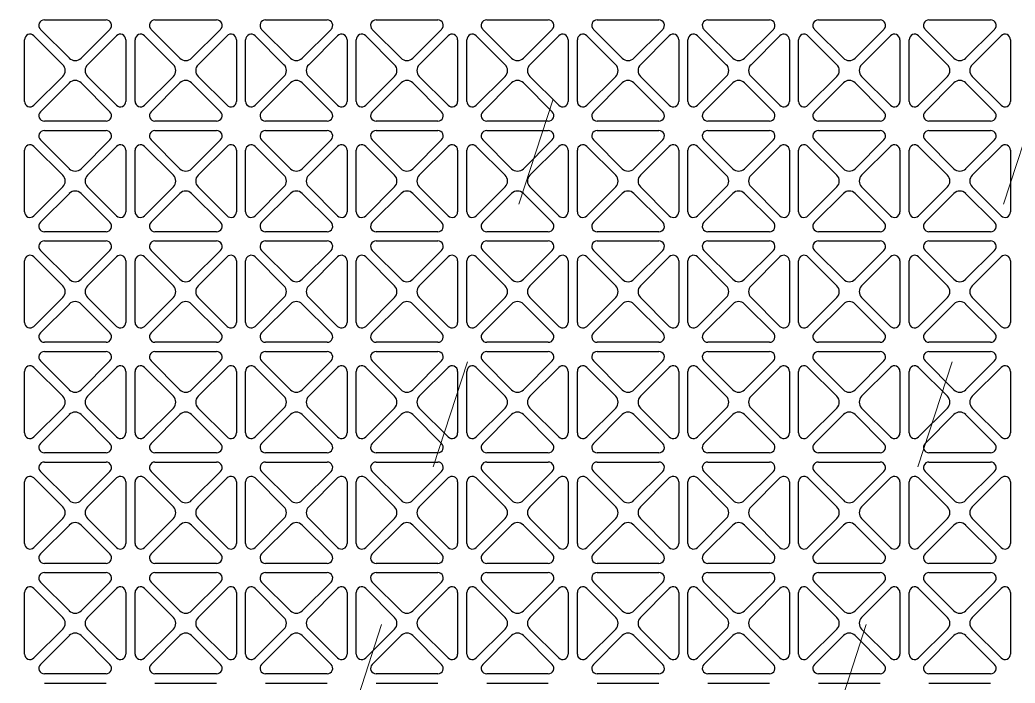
# Model space of a CAD drawing. Extents: x 59521 to 184406, y -1257 to 56672.
# Drawn here: x 70951.7 to 71167.7, y 19884.2 to 20028.2 of the extents above; entities that cross this region are included whole.
import ezdxf

# ---------------------------------------------------------------- set-up
doc = ezdxf.new("R2010")
doc.units = 0
doc.header["$MEASUREMENT"] = 0
doc.linetypes.add('ACAD_ISO03W100', pattern=[30, 12, -18])
doc.layers.get('0').update_dxf_attribs({"linetype": 'CONTINUOUS'})
doc.layers.add('THICK', color=7, linetype='CONTINUOUS', lineweight=0)
doc.layers.add('WANGKONG_0', color=7, linetype='CONTINUOUS')

# ---------------------------------------------------------------- blocks, each defined once
blk = doc.blocks.new('ju77')
at = {"layer": 'WANGKONG_0', "color": 87, "linetype": 'Continuous'}
for p, q in [((-50.73, 299), (-37.35, 299)), ((-26.73, 299), (-13.35, 299)), ((-2.73, 299), (10.65, 299)), ((21.27, 299), (34.65, 299)), ((45.27, 299), (58.65, 299)), ((69.27, 299), (82.65, 299)), ((93.27, 299), (106.65, 299)), ((117.27, 299), (130.65, 299)), ((141.27, 299), (154.65, 299)), ((-45.31, 290.69), (-51.58, 296.95)), ((-36.5, 296.95), (-42.77, 290.69)), ((-21.31, 290.69), (-27.58, 296.95)), ((-12.5, 296.95), (-18.77, 290.69)), ((2.69, 290.69), (-3.58, 296.95)), ((11.5, 296.95), (5.23, 290.69)), ((26.69, 290.69), (20.42, 296.95)), ((35.5, 296.95), (29.23, 290.69)), ((50.69, 290.69), (44.42, 296.95)), ((59.5, 296.95), (53.23, 290.69)), ((74.69, 290.69), (68.42, 296.95)), ((83.5, 296.95), (77.23, 290.69)), ((98.69, 290.69), (92.42, 296.95)), ((107.5, 296.95), (101.23, 290.69)), ((122.69, 290.69), (116.42, 296.95)), ((131.5, 296.95), (125.23, 290.69)), ((146.69, 290.69), (140.42, 296.95)), ((155.5, 296.95), (149.23, 290.69)), ((-55.04, 281.31), (-55.04, 294.69)), ((-52.99, 295.54), (-46.73, 289.27)), ((-41.35, 289.27), (-35.09, 295.54)), ((-33.04, 294.69), (-33.04, 281.31)), ((-31.04, 281.31), (-31.04, 294.69)), ((-28.99, 295.54), (-22.73, 289.27)), ((-17.35, 289.27), (-11.09, 295.54)), ((-9.04, 294.69), (-9.04, 281.31)), ((-7.04, 281.31), (-7.04, 294.69)), ((-4.99, 295.54), (1.27, 289.27)), ((6.65, 289.27), (12.91, 295.54)), ((14.96, 294.69), (14.96, 281.31)), ((16.96, 281.31), (16.96, 294.69)), ((19.01, 295.54), (25.27, 289.27)), ((30.65, 289.27), (36.91, 295.54)), ((38.96, 294.69), (38.96, 281.31)), ((40.96, 281.31), (40.96, 294.69)), ((43.01, 295.54), (49.27, 289.27)), ((54.65, 289.27), (60.91, 295.54)), ((62.96, 294.69), (62.96, 281.31)), ((64.96, 281.31), (64.96, 294.69)), ((67.01, 295.54), (73.27, 289.27)), ((78.65, 289.27), (84.91, 295.54)), ((86.96, 294.69), (86.96, 281.31)), ((88.96, 281.31), (88.96, 294.69)), ((91.01, 295.54), (97.27, 289.27)), ((102.65, 289.27), (108.91, 295.54)), ((110.96, 294.69), (110.96, 281.31)), ((112.96, 281.31), (112.96, 294.69)), ((115.01, 295.54), (121.27, 289.27)), ((126.65, 289.27), (132.91, 295.54)), ((134.96, 294.69), (134.96, 281.31)), ((136.96, 281.31), (136.96, 294.69)), ((139.01, 295.54), (145.27, 289.27)), ((150.65, 289.27), (156.91, 295.54)), ((158.96, 294.69), (158.96, 281.31)), ((-46.73, 286.73), (-52.99, 280.46)), ((-51.58, 279.05), (-45.31, 285.31)), ((-42.77, 285.31), (-36.5, 279.05)), ((-35.09, 280.46), (-41.35, 286.73)), ((-22.73, 286.73), (-28.99, 280.46)), ((-27.58, 279.05), (-21.31, 285.31)), ((-18.77, 285.31), (-12.5, 279.05)), ((-11.09, 280.46), (-17.35, 286.73)), ((1.27, 286.73), (-4.99, 280.46)), ((-3.58, 279.05), (2.69, 285.31)), ((5.23, 285.31), (11.5, 279.05)), ((12.91, 280.46), (6.65, 286.73)), ((25.27, 286.73), (19.01, 280.46)), ((20.42, 279.05), (26.69, 285.31)), ((29.23, 285.31), (35.5, 279.05)), ((36.91, 280.46), (30.65, 286.73)), ((49.27, 286.73), (43.01, 280.46)), ((44.42, 279.05), (50.69, 285.31)), ((53.23, 285.31), (59.5, 279.05)), ((60.91, 280.46), (54.65, 286.73)), ((73.27, 286.73), (67.01, 280.46)), ((68.42, 279.05), (74.69, 285.31)), ((77.23, 285.31), (83.5, 279.05)), ((84.91, 280.46), (78.65, 286.73)), ((97.27, 286.73), (91.01, 280.46)), ((92.42, 279.05), (98.69, 285.31)), ((101.23, 285.31), (107.5, 279.05)), ((108.91, 280.46), (102.65, 286.73)), ((121.27, 286.73), (115.01, 280.46)), ((116.42, 279.05), (122.69, 285.31)), ((125.23, 285.31), (131.5, 279.05)), ((132.91, 280.46), (126.65, 286.73)), ((145.27, 286.73), (139.01, 280.46)), ((140.42, 279.05), (146.69, 285.31)), ((149.23, 285.31), (155.5, 279.05)), ((156.91, 280.46), (150.65, 286.73)), ((-37.35, 277), (-50.73, 277)), ((-13.35, 277), (-26.73, 277)), ((10.65, 277), (-2.73, 277)), ((34.65, 277), (21.27, 277)), ((58.65, 277), (45.27, 277)), ((82.65, 277), (69.27, 277)), ((106.65, 277), (93.27, 277)), ((130.65, 277), (117.27, 277)), ((154.65, 277), (141.27, 277)), ((-50.73, 275), (-37.35, 275)), ((-26.73, 275), (-13.35, 275)), ((-2.73, 275), (10.65, 275)), ((21.27, 275), (34.65, 275)), ((45.27, 275), (58.65, 275)), ((69.27, 275), (82.65, 275)), ((93.27, 275), (106.65, 275)), ((117.27, 275), (130.65, 275)), ((141.27, 275), (154.65, 275)), ((-45.31, 266.69), (-51.58, 272.95)), ((-36.5, 272.95), (-42.77, 266.69)), ((-21.31, 266.69), (-27.58, 272.95)), ((-12.5, 272.95), (-18.77, 266.69)), ((2.69, 266.69), (-3.58, 272.95)), ((11.5, 272.95), (5.23, 266.69)), ((26.69, 266.69), (20.42, 272.95)), ((35.5, 272.95), (29.23, 266.69)), ((50.69, 266.69), (44.42, 272.95)), ((59.5, 272.95), (53.23, 266.69)), ((74.69, 266.69), (68.42, 272.95)), ((83.5, 272.95), (77.23, 266.69)), ((98.69, 266.69), (92.42, 272.95)), ((107.5, 272.95), (101.23, 266.69)), ((122.69, 266.69), (116.42, 272.95)), ((131.5, 272.95), (125.23, 266.69)), ((146.69, 266.69), (140.42, 272.95)), ((155.5, 272.95), (149.23, 266.69)), ((-55.04, 257.31), (-55.04, 270.69)), ((-52.99, 271.54), (-46.73, 265.27)), ((-41.35, 265.27), (-35.09, 271.54)), ((-33.04, 270.69), (-33.04, 257.31)), ((-31.04, 257.31), (-31.04, 270.69)), ((-28.99, 271.54), (-22.73, 265.27)), ((-17.35, 265.27), (-11.09, 271.54)), ((-9.04, 270.69), (-9.04, 257.31)), ((-7.04, 257.31), (-7.04, 270.69)), ((-4.99, 271.54), (1.27, 265.27)), ((6.65, 265.27), (12.91, 271.54)), ((14.96, 270.69), (14.96, 257.31)), ((16.96, 257.31), (16.96, 270.69)), ((19.01, 271.54), (25.27, 265.27)), ((30.65, 265.27), (36.91, 271.54)), ((38.96, 270.69), (38.96, 257.31)), ((40.96, 257.31), (40.96, 270.69)), ((43.01, 271.54), (49.27, 265.27)), ((54.65, 265.27), (60.91, 271.54)), ((62.96, 270.69), (62.96, 257.31)), ((64.96, 257.31), (64.96, 270.69)), ((67.01, 271.54), (73.27, 265.27)), ((78.65, 265.27), (84.91, 271.54)), ((86.96, 270.69), (86.96, 257.31)), ((88.96, 257.31), (88.96, 270.69)), ((91.01, 271.54), (97.27, 265.27)), ((102.65, 265.27), (108.91, 271.54)), ((110.96, 270.69), (110.96, 257.31)), ((112.96, 257.31), (112.96, 270.69)), ((115.01, 271.54), (121.27, 265.27)), ((126.65, 265.27), (132.91, 271.54)), ((134.96, 270.69), (134.96, 257.31)), ((136.96, 257.31), (136.96, 270.69)), ((139.01, 271.54), (145.27, 265.27)), ((150.65, 265.27), (156.91, 271.54)), ((158.96, 270.69), (158.96, 257.31)), ((-46.73, 262.73), (-52.99, 256.46)), ((-35.09, 256.46), (-41.35, 262.73)), ((-22.73, 262.73), (-28.99, 256.46)), ((-11.09, 256.46), (-17.35, 262.73)), ((1.27, 262.73), (-4.99, 256.46)), ((12.91, 256.46), (6.65, 262.73)), ((25.27, 262.73), (19.01, 256.46)), ((36.91, 256.46), (30.65, 262.73)), ((49.27, 262.73), (43.01, 256.46)), ((60.91, 256.46), (54.65, 262.73)), ((73.27, 262.73), (67.01, 256.46)), ((84.91, 256.46), (78.65, 262.73)), ((97.27, 262.73), (91.01, 256.46)), ((108.91, 256.46), (102.65, 262.73)), ((121.27, 262.73), (115.01, 256.46)), ((132.91, 256.46), (126.65, 262.73)), ((145.27, 262.73), (139.01, 256.46)), ((156.91, 256.46), (150.65, 262.73)), ((-51.58, 255.05), (-45.31, 261.31)), ((-42.77, 261.31), (-36.5, 255.05)), ((-27.58, 255.05), (-21.31, 261.31)), ((-18.77, 261.31), (-12.5, 255.05)), ((-3.58, 255.05), (2.69, 261.31)), ((5.23, 261.31), (11.5, 255.05)), ((20.42, 255.05), (26.69, 261.31)), ((29.23, 261.31), (35.5, 255.05)), ((44.42, 255.05), (50.69, 261.31)), ((53.23, 261.31), (59.5, 255.05)), ((68.42, 255.05), (74.69, 261.31)), ((77.23, 261.31), (83.5, 255.05)), ((92.42, 255.05), (98.69, 261.31)), ((101.23, 261.31), (107.5, 255.05)), ((116.42, 255.05), (122.69, 261.31)), ((125.23, 261.31), (131.5, 255.05)), ((140.42, 255.05), (146.69, 261.31)), ((149.23, 261.31), (155.5, 255.05)), ((-37.35, 253), (-50.73, 253)), ((-13.35, 253), (-26.73, 253)), ((10.65, 253), (-2.73, 253)), ((34.65, 253), (21.27, 253)), ((58.65, 253), (45.27, 253)), ((82.65, 253), (69.27, 253)), ((106.65, 253), (93.27, 253)), ((130.65, 253), (117.27, 253)), ((154.65, 253), (141.27, 253)), ((-50.73, 251), (-37.35, 251)), ((-26.73, 251), (-13.35, 251)), ((-2.73, 251), (10.65, 251)), ((21.27, 251), (34.65, 251)), ((45.27, 251), (58.65, 251)), ((69.27, 251), (82.65, 251)), ((93.27, 251), (106.65, 251)), ((117.27, 251), (130.65, 251)), ((141.27, 251), (154.65, 251)), ((-45.31, 242.69), (-51.58, 248.95)), ((-36.5, 248.95), (-42.77, 242.69)), ((-21.31, 242.69), (-27.58, 248.95)), ((-12.5, 248.95), (-18.77, 242.69)), ((2.69, 242.69), (-3.58, 248.95)), ((11.5, 248.95), (5.23, 242.69)), ((26.69, 242.69), (20.42, 248.95)), ((35.5, 248.95), (29.23, 242.69)), ((50.69, 242.69), (44.42, 248.95)), ((59.5, 248.95), (53.23, 242.69)), ((74.69, 242.69), (68.42, 248.95)), ((83.5, 248.95), (77.23, 242.69)), ((98.69, 242.69), (92.42, 248.95)), ((107.5, 248.95), (101.23, 242.69)), ((122.69, 242.69), (116.42, 248.95)), ((131.5, 248.95), (125.23, 242.69)), ((146.69, 242.69), (140.42, 248.95)), ((155.5, 248.95), (149.23, 242.69)), ((-55.04, 233.31), (-55.04, 246.69)), ((-52.99, 247.54), (-46.73, 241.27)), ((-41.35, 241.27), (-35.09, 247.54)), ((-33.04, 246.69), (-33.04, 233.31)), ((-31.04, 233.31), (-31.04, 246.69)), ((-28.99, 247.54), (-22.73, 241.27)), ((-17.35, 241.27), (-11.09, 247.54)), ((-9.04, 246.69), (-9.04, 233.31)), ((-7.04, 233.31), (-7.04, 246.69)), ((-4.99, 247.54), (1.27, 241.27)), ((6.65, 241.27), (12.91, 247.54)), ((14.96, 246.69), (14.96, 233.31)), ((16.96, 233.31), (16.96, 246.69)), ((19.01, 247.54), (25.27, 241.27)), ((30.65, 241.27), (36.91, 247.54)), ((38.96, 246.69), (38.96, 233.31)), ((40.96, 233.31), (40.96, 246.69)), ((43.01, 247.54), (49.27, 241.27)), ((54.65, 241.27), (60.91, 247.54)), ((62.96, 246.69), (62.96, 233.31)), ((64.96, 233.31), (64.96, 246.69)), ((67.01, 247.54), (73.27, 241.27)), ((78.65, 241.27), (84.91, 247.54)), ((86.96, 246.69), (86.96, 233.31)), ((88.96, 233.31), (88.96, 246.69)), ((91.01, 247.54), (97.27, 241.27)), ((102.65, 241.27), (108.91, 247.54)), ((110.96, 246.69), (110.96, 233.31)), ((112.96, 233.31), (112.96, 246.69)), ((115.01, 247.54), (121.27, 241.27)), ((126.65, 241.27), (132.91, 247.54)), ((134.96, 246.69), (134.96, 233.31)), ((136.96, 233.31), (136.96, 246.69)), ((139.01, 247.54), (145.27, 241.27)), ((150.65, 241.27), (156.91, 247.54)), ((158.96, 246.69), (158.96, 233.31)), ((-46.73, 238.73), (-52.99, 232.46)), ((-35.09, 232.46), (-41.35, 238.73)), ((-22.73, 238.73), (-28.99, 232.46)), ((-11.09, 232.46), (-17.35, 238.73)), ((1.27, 238.73), (-4.99, 232.46)), ((12.91, 232.46), (6.65, 238.73)), ((25.27, 238.73), (19.01, 232.46)), ((36.91, 232.46), (30.65, 238.73)), ((49.27, 238.73), (43.01, 232.46)), ((60.91, 232.46), (54.65, 238.73)), ((73.27, 238.73), (67.01, 232.46)), ((84.91, 232.46), (78.65, 238.73)), ((97.27, 238.73), (91.01, 232.46)), ((108.91, 232.46), (102.65, 238.73)), ((121.27, 238.73), (115.01, 232.46)), ((132.91, 232.46), (126.65, 238.73)), ((145.27, 238.73), (139.01, 232.46)), ((156.91, 232.46), (150.65, 238.73)), ((-51.58, 231.05), (-45.31, 237.31)), ((-42.77, 237.31), (-36.5, 231.05)), ((-27.58, 231.05), (-21.31, 237.31)), ((-18.77, 237.31), (-12.5, 231.05)), ((-3.58, 231.05), (2.69, 237.31)), ((5.23, 237.31), (11.5, 231.05)), ((20.42, 231.05), (26.69, 237.31)), ((29.23, 237.31), (35.5, 231.05)), ((44.42, 231.05), (50.69, 237.31)), ((53.23, 237.31), (59.5, 231.05)), ((68.42, 231.05), (74.69, 237.31)), ((77.23, 237.31), (83.5, 231.05)), ((92.42, 231.05), (98.69, 237.31)), ((101.23, 237.31), (107.5, 231.05)), ((116.42, 231.05), (122.69, 237.31)), ((125.23, 237.31), (131.5, 231.05)), ((140.42, 231.05), (146.69, 237.31)), ((149.23, 237.31), (155.5, 231.05)), ((-37.35, 229), (-50.73, 229)), ((-13.35, 229), (-26.73, 229)), ((10.65, 229), (-2.73, 229)), ((34.65, 229), (21.27, 229)), ((58.65, 229), (45.27, 229)), ((82.65, 229), (69.27, 229)), ((106.65, 229), (93.27, 229)), ((130.65, 229), (117.27, 229)), ((154.65, 229), (141.27, 229)), ((-50.73, 227), (-37.35, 227)), ((-26.73, 227), (-13.35, 227)), ((-2.73, 227), (10.65, 227)), ((21.27, 227), (34.65, 227)), ((45.27, 227), (58.65, 227)), ((69.27, 227), (82.65, 227)), ((93.27, 227), (106.65, 227)), ((117.27, 227), (130.65, 227)), ((141.27, 227), (154.65, 227)), ((-45.31, 218.69), (-51.58, 224.95)), ((-36.5, 224.95), (-42.77, 218.69)), ((-21.31, 218.69), (-27.58, 224.95)), ((-12.5, 224.95), (-18.77, 218.69)), ((2.69, 218.69), (-3.58, 224.95)), ((11.5, 224.95), (5.23, 218.69)), ((26.69, 218.69), (20.42, 224.95)), ((35.5, 224.95), (29.23, 218.69)), ((50.69, 218.69), (44.42, 224.95)), ((59.5, 224.95), (53.23, 218.69)), ((74.69, 218.69), (68.42, 224.95)), ((83.5, 224.95), (77.23, 218.69)), ((98.69, 218.69), (92.42, 224.95)), ((107.5, 224.95), (101.23, 218.69)), ((122.69, 218.69), (116.42, 224.95)), ((131.5, 224.95), (125.23, 218.69)), ((146.69, 218.69), (140.42, 224.95)), ((155.5, 224.95), (149.23, 218.69)), ((-55.04, 209.31), (-55.04, 222.69)), ((-52.99, 223.54), (-46.73, 217.27)), ((-41.35, 217.27), (-35.09, 223.54)), ((-33.04, 222.69), (-33.04, 209.31)), ((-31.04, 209.31), (-31.04, 222.69)), ((-28.99, 223.54), (-22.73, 217.27)), ((-17.35, 217.27), (-11.09, 223.54)), ((-9.04, 222.69), (-9.04, 209.31)), ((-7.04, 209.31), (-7.04, 222.69)), ((-4.99, 223.54), (1.27, 217.27)), ((6.65, 217.27), (12.91, 223.54)), ((14.96, 222.69), (14.96, 209.31)), ((16.96, 209.31), (16.96, 222.69)), ((19.01, 223.54), (25.27, 217.27)), ((30.65, 217.27), (36.91, 223.54)), ((38.96, 222.69), (38.96, 209.31)), ((40.96, 209.31), (40.96, 222.69)), ((43.01, 223.54), (49.27, 217.27)), ((54.65, 217.27), (60.91, 223.54)), ((62.96, 222.69), (62.96, 209.31)), ((64.96, 209.31), (64.96, 222.69)), ((67.01, 223.54), (73.27, 217.27)), ((78.65, 217.27), (84.91, 223.54)), ((86.96, 222.69), (86.96, 209.31)), ((88.96, 209.31), (88.96, 222.69)), ((91.01, 223.54), (97.27, 217.27)), ((102.65, 217.27), (108.91, 223.54)), ((110.96, 222.69), (110.96, 209.31)), ((112.96, 209.31), (112.96, 222.69)), ((115.01, 223.54), (121.27, 217.27)), ((126.65, 217.27), (132.91, 223.54)), ((134.96, 222.69), (134.96, 209.31)), ((136.96, 209.31), (136.96, 222.69)), ((139.01, 223.54), (145.27, 217.27)), ((150.65, 217.27), (156.91, 223.54)), ((158.96, 222.69), (158.96, 209.31)), ((-46.73, 214.73), (-52.99, 208.46)), ((-35.09, 208.46), (-41.35, 214.73)), ((-22.73, 214.73), (-28.99, 208.46)), ((-11.09, 208.46), (-17.35, 214.73)), ((1.27, 214.73), (-4.99, 208.46)), ((12.91, 208.46), (6.65, 214.73)), ((25.27, 214.73), (19.01, 208.46)), ((36.91, 208.46), (30.65, 214.73)), ((49.27, 214.73), (43.01, 208.46)), ((60.91, 208.46), (54.65, 214.73)), ((73.27, 214.73), (67.01, 208.46)), ((84.91, 208.46), (78.65, 214.73)), ((97.27, 214.73), (91.01, 208.46)), ((108.91, 208.46), (102.65, 214.73)), ((121.27, 214.73), (115.01, 208.46)), ((132.91, 208.46), (126.65, 214.73)), ((145.27, 214.73), (139.01, 208.46)), ((156.91, 208.46), (150.65, 214.73)), ((-51.58, 207.05), (-45.31, 213.31)), ((-42.77, 213.31), (-36.5, 207.05)), ((-27.58, 207.05), (-21.31, 213.31)), ((-18.77, 213.31), (-12.5, 207.05)), ((-3.58, 207.05), (2.69, 213.31)), ((5.23, 213.31), (11.5, 207.05)), ((20.42, 207.05), (26.69, 213.31)), ((29.23, 213.31), (35.5, 207.05)), ((44.42, 207.05), (50.69, 213.31)), ((53.23, 213.31), (59.5, 207.05)), ((68.42, 207.05), (74.69, 213.31)), ((77.23, 213.31), (83.5, 207.05)), ((92.42, 207.05), (98.69, 213.31)), ((101.23, 213.31), (107.5, 207.05)), ((116.42, 207.05), (122.69, 213.31)), ((125.23, 213.31), (131.5, 207.05)), ((140.42, 207.05), (146.69, 213.31)), ((149.23, 213.31), (155.5, 207.05)), ((-37.35, 205), (-50.73, 205)), ((-13.35, 205), (-26.73, 205)), ((10.65, 205), (-2.73, 205)), ((34.65, 205), (21.27, 205)), ((58.65, 205), (45.27, 205)), ((82.65, 205), (69.27, 205)), ((106.65, 205), (93.27, 205)), ((130.65, 205), (117.27, 205)), ((154.65, 205), (141.27, 205)), ((-45.31, 194.69), (-51.58, 200.95)), ((-50.73, 203), (-37.35, 203)), ((-36.5, 200.95), (-42.77, 194.69)), ((-21.31, 194.69), (-27.58, 200.95)), ((-26.73, 203), (-13.35, 203)), ((-12.5, 200.95), (-18.77, 194.69)), ((2.69, 194.69), (-3.58, 200.95)), ((-2.73, 203), (10.65, 203)), ((11.5, 200.95), (5.23, 194.69)), ((26.69, 194.69), (20.42, 200.95)), ((21.27, 203), (34.65, 203)), ((35.5, 200.95), (29.23, 194.69)), ((50.69, 194.69), (44.42, 200.95)), ((45.27, 203), (58.65, 203)), ((59.5, 200.95), (53.23, 194.69)), ((74.69, 194.69), (68.42, 200.95)), ((69.27, 203), (82.65, 203)), ((83.5, 200.95), (77.23, 194.69)), ((98.69, 194.69), (92.42, 200.95)), ((93.27, 203), (106.65, 203)), ((107.5, 200.95), (101.23, 194.69)), ((122.69, 194.69), (116.42, 200.95)), ((117.27, 203), (130.65, 203)), ((131.5, 200.95), (125.23, 194.69)), ((146.69, 194.69), (140.42, 200.95)), ((141.27, 203), (154.65, 203)), ((155.5, 200.95), (149.23, 194.69)), ((-52.99, 199.54), (-46.73, 193.27)), ((-41.35, 193.27), (-35.09, 199.54)), ((-28.99, 199.54), (-22.73, 193.27)), ((-17.35, 193.27), (-11.09, 199.54)), ((-4.99, 199.54), (1.27, 193.27)), ((6.65, 193.27), (12.91, 199.54)), ((19.01, 199.54), (25.27, 193.27)), ((30.65, 193.27), (36.91, 199.54)), ((43.01, 199.54), (49.27, 193.27)), ((54.65, 193.27), (60.91, 199.54)), ((67.01, 199.54), (73.27, 193.27)), ((78.65, 193.27), (84.91, 199.54)), ((91.01, 199.54), (97.27, 193.27)), ((102.65, 193.27), (108.91, 199.54)), ((115.01, 199.54), (121.27, 193.27)), ((126.65, 193.27), (132.91, 199.54)), ((139.01, 199.54), (145.27, 193.27)), ((150.65, 193.27), (156.91, 199.54)), ((-55.04, 185.31), (-55.04, 198.69)), ((-33.04, 198.69), (-33.04, 185.31)), ((-31.04, 185.31), (-31.04, 198.69)), ((-9.04, 198.69), (-9.04, 185.31)), ((-7.04, 185.31), (-7.04, 198.69)), ((14.96, 198.69), (14.96, 185.31)), ((16.96, 185.31), (16.96, 198.69)), ((38.96, 198.69), (38.96, 185.31)), ((40.96, 185.31), (40.96, 198.69)), ((62.96, 198.69), (62.96, 185.31)), ((64.96, 185.31), (64.96, 198.69)), ((86.96, 198.69), (86.96, 185.31)), ((88.96, 185.31), (88.96, 198.69)), ((110.96, 198.69), (110.96, 185.31)), ((112.96, 185.31), (112.96, 198.69)), ((134.96, 198.69), (134.96, 185.31)), ((136.96, 185.31), (136.96, 198.69)), ((158.96, 198.69), (158.96, 185.31)), ((-46.73, 190.73), (-52.99, 184.46)), ((-35.09, 184.46), (-41.35, 190.73)), ((-22.73, 190.73), (-28.99, 184.46)), ((-11.09, 184.46), (-17.35, 190.73)), ((1.27, 190.73), (-4.99, 184.46)), ((12.91, 184.46), (6.65, 190.73)), ((25.27, 190.73), (19.01, 184.46)), ((36.91, 184.46), (30.65, 190.73)), ((49.27, 190.73), (43.01, 184.46)), ((60.91, 184.46), (54.65, 190.73)), ((73.27, 190.73), (67.01, 184.46)), ((84.91, 184.46), (78.65, 190.73)), ((97.27, 190.73), (91.01, 184.46)), ((108.91, 184.46), (102.65, 190.73)), ((121.27, 190.73), (115.01, 184.46)), ((132.91, 184.46), (126.65, 190.73)), ((145.27, 190.73), (139.01, 184.46)), ((156.91, 184.46), (150.65, 190.73)), ((-51.58, 183.05), (-45.31, 189.31)), ((-42.77, 189.31), (-36.5, 183.05)), ((-27.58, 183.05), (-21.31, 189.31)), ((-18.77, 189.31), (-12.5, 183.05)), ((-3.58, 183.05), (2.69, 189.31)), ((5.23, 189.31), (11.5, 183.05)), ((20.42, 183.05), (26.69, 189.31)), ((29.23, 189.31), (35.5, 183.05)), ((44.42, 183.05), (50.69, 189.31)), ((53.23, 189.31), (59.5, 183.05)), ((68.42, 183.05), (74.69, 189.31)), ((77.23, 189.31), (83.5, 183.05)), ((92.42, 183.05), (98.69, 189.31)), ((101.23, 189.31), (107.5, 183.05)), ((116.42, 183.05), (122.69, 189.31)), ((125.23, 189.31), (131.5, 183.05)), ((140.42, 183.05), (146.69, 189.31)), ((149.23, 189.31), (155.5, 183.05)), ((-37.35, 181), (-50.73, 181)), ((-13.35, 181), (-26.73, 181)), ((10.65, 181), (-2.73, 181)), ((34.65, 181), (21.27, 181)), ((58.65, 181), (45.27, 181)), ((82.65, 181), (69.27, 181)), ((106.65, 181), (93.27, 181)), ((130.65, 181), (117.27, 181)), ((154.65, 181), (141.27, 181)), ((-50.73, 179), (-37.35, 179)), ((-26.73, 179), (-13.35, 179)), ((-2.73, 179), (10.65, 179)), ((21.27, 179), (34.65, 179)), ((45.27, 179), (58.65, 179)), ((69.27, 179), (82.65, 179)), ((93.27, 179), (106.65, 179)), ((117.27, 179), (130.65, 179)), ((141.27, 179), (154.65, 179)), ((-52.99, 175.54), (-46.73, 169.27)), ((-45.31, 170.69), (-51.58, 176.95)), ((-36.5, 176.95), (-42.77, 170.69)), ((-41.35, 169.27), (-35.09, 175.54)), ((-28.99, 175.54), (-22.73, 169.27)), ((-21.31, 170.69), (-27.58, 176.95)), ((-12.5, 176.95), (-18.77, 170.69)), ((-17.35, 169.27), (-11.09, 175.54)), ((-4.99, 175.54), (1.27, 169.27)), ((2.69, 170.69), (-3.58, 176.95)), ((11.5, 176.95), (5.23, 170.69)), ((6.65, 169.27), (12.91, 175.54)), ((19.01, 175.54), (25.27, 169.27)), ((26.69, 170.69), (20.42, 176.95)), ((35.5, 176.95), (29.23, 170.69)), ((30.65, 169.27), (36.91, 175.54)), ((43.01, 175.54), (49.27, 169.27)), ((50.69, 170.69), (44.42, 176.95)), ((59.5, 176.95), (53.23, 170.69)), ((54.65, 169.27), (60.91, 175.54)), ((67.01, 175.54), (73.27, 169.27)), ((74.69, 170.69), (68.42, 176.95)), ((83.5, 176.95), (77.23, 170.69)), ((78.65, 169.27), (84.91, 175.54)), ((91.01, 175.54), (97.27, 169.27)), ((98.69, 170.69), (92.42, 176.95)), ((107.5, 176.95), (101.23, 170.69)), ((102.65, 169.27), (108.91, 175.54)), ((115.01, 175.54), (121.27, 169.27)), ((122.69, 170.69), (116.42, 176.95)), ((131.5, 176.95), (125.23, 170.69)), ((126.65, 169.27), (132.91, 175.54)), ((139.01, 175.54), (145.27, 169.27)), ((146.69, 170.69), (140.42, 176.95)), ((155.5, 176.95), (149.23, 170.69)), ((150.65, 169.27), (156.91, 175.54)), ((-55.04, 161.31), (-55.04, 174.69)), ((-33.04, 174.69), (-33.04, 161.31)), ((-31.04, 161.31), (-31.04, 174.69)), ((-9.04, 174.69), (-9.04, 161.31)), ((-7.04, 161.31), (-7.04, 174.69)), ((14.96, 174.69), (14.96, 161.31)), ((16.96, 161.31), (16.96, 174.69)), ((38.96, 174.69), (38.96, 161.31)), ((40.96, 161.31), (40.96, 174.69)), ((62.96, 174.69), (62.96, 161.31)), ((64.96, 161.31), (64.96, 174.69)), ((86.96, 174.69), (86.96, 161.31)), ((88.96, 161.31), (88.96, 174.69)), ((110.96, 174.69), (110.96, 161.31)), ((112.96, 161.31), (112.96, 174.69)), ((134.96, 174.69), (134.96, 161.31)), ((136.96, 161.31), (136.96, 174.69)), ((158.96, 174.69), (158.96, 161.31)), ((-46.73, 166.73), (-52.99, 160.46)), ((-35.09, 160.46), (-41.35, 166.73)), ((-22.73, 166.73), (-28.99, 160.46)), ((-11.09, 160.46), (-17.35, 166.73)), ((1.27, 166.73), (-4.99, 160.46)), ((12.91, 160.46), (6.65, 166.73)), ((25.27, 166.73), (19.01, 160.46)), ((36.91, 160.46), (30.65, 166.73)), ((49.27, 166.73), (43.01, 160.46)), ((60.91, 160.46), (54.65, 166.73)), ((73.27, 166.73), (67.01, 160.46)), ((84.91, 160.46), (78.65, 166.73)), ((97.27, 166.73), (91.01, 160.46)), ((108.91, 160.46), (102.65, 166.73)), ((121.27, 166.73), (115.01, 160.46)), ((132.91, 160.46), (126.65, 166.73)), ((145.27, 166.73), (139.01, 160.46)), ((156.91, 160.46), (150.65, 166.73)), ((-51.58, 159.05), (-45.31, 165.31)), ((-42.77, 165.31), (-36.5, 159.05)), ((-27.58, 159.05), (-21.31, 165.31)), ((-18.77, 165.31), (-12.5, 159.05)), ((-3.58, 159.05), (2.69, 165.31)), ((5.23, 165.31), (11.5, 159.05)), ((20.42, 159.05), (26.69, 165.31)), ((29.23, 165.31), (35.5, 159.05)), ((44.42, 159.05), (50.69, 165.31)), ((53.23, 165.31), (59.5, 159.05)), ((68.42, 159.05), (74.69, 165.31)), ((77.23, 165.31), (83.5, 159.05)), ((92.42, 159.05), (98.69, 165.31)), ((101.23, 165.31), (107.5, 159.05)), ((116.42, 159.05), (122.69, 165.31)), ((125.23, 165.31), (131.5, 159.05)), ((140.42, 159.05), (146.69, 165.31)), ((149.23, 165.31), (155.5, 159.05)), ((-37.35, 157), (-50.73, 157)), ((-13.35, 157), (-26.73, 157)), ((10.65, 157), (-2.73, 157)), ((34.65, 157), (21.27, 157)), ((58.65, 157), (45.27, 157)), ((82.65, 157), (69.27, 157)), ((106.65, 157), (93.27, 157)), ((130.65, 157), (117.27, 157)), ((154.65, 157), (141.27, 157)), ((-50.73, 155), (-37.35, 155)), ((-26.73, 155), (-13.35, 155)), ((-2.73, 155), (10.65, 155)), ((21.27, 155), (34.65, 155)), ((45.27, 155), (58.65, 155)), ((69.27, 155), (82.65, 155)), ((93.27, 155), (106.65, 155)), ((117.27, 155), (130.65, 155)), ((141.27, 155), (154.65, 155))]:
    blk.add_line(p, q, dxfattribs=at)
for centre, radius, start, end in [((-50.73, 297.8), 1.2, 90, 225), ((-37.35, 297.8), 1.2, 315, 90), ((-26.73, 297.8), 1.2, 90, 225), ((-13.35, 297.8), 1.2, 315, 90), ((-2.73, 297.8), 1.2, 90, 225), ((10.65, 297.8), 1.2, 315, 90), ((21.27, 297.8), 1.2, 90, 225), ((34.65, 297.8), 1.2, 315, 90), ((45.27, 297.8), 1.2, 90, 225), ((58.65, 297.8), 1.2, 315, 90), ((69.27, 297.8), 1.2, 90, 225), ((82.65, 297.8), 1.2, 315, 90), ((93.27, 297.8), 1.2, 90, 225), ((106.65, 297.8), 1.2, 315, 90), ((117.27, 297.8), 1.2, 90, 225), ((130.65, 297.8), 1.2, 315, 90), ((141.27, 297.8), 1.2, 90, 225), ((154.65, 297.8), 1.2, 315, 90), ((-53.84, 294.69), 1.2, 45, 180), ((-34.24, 294.69), 1.2, 0, 135), ((-29.84, 294.69), 1.2, 45, 180), ((-10.24, 294.69), 1.2, 0, 135), ((-5.84, 294.69), 1.2, 45, 180), ((13.76, 294.69), 1.2, 0, 135), ((18.16, 294.69), 1.2, 45, 180), ((37.76, 294.69), 1.2, 0, 135), ((42.16, 294.69), 1.2, 45, 180), ((61.76, 294.69), 1.2, 0, 135), ((66.16, 294.69), 1.2, 45, 180), ((85.76, 294.69), 1.2, 0, 135), ((90.16, 294.69), 1.2, 45, 180), ((109.76, 294.69), 1.2, 0, 135), ((114.16, 294.69), 1.2, 45, 180), ((133.76, 294.69), 1.2, 0, 135), ((138.16, 294.69), 1.2, 45, 180), ((157.76, 294.69), 1.2, 0, 135), ((-44.04, 291.96), 1.8, 225, 315), ((-20.04, 291.96), 1.8, 225, 315), ((3.96, 291.96), 1.8, 225, 315), ((27.96, 291.96), 1.8, 225, 315), ((51.96, 291.96), 1.8, 225, 315), ((75.96, 291.96), 1.8, 225, 315), ((99.96, 291.96), 1.8, 225, 315), ((123.96, 291.96), 1.8, 225, 315), ((147.96, 291.96), 1.8, 225, 315), ((-48, 288), 1.8, 315, 45), ((-40.08, 288), 1.8, 135, 225), ((-24, 288), 1.8, 315, 45), ((-16.08, 288), 1.8, 135, 225), ((0, 288), 1.8, 315, 45), ((7.92, 288), 1.8, 135, 225), ((24, 288), 1.8, 315, 45), ((31.92, 288), 1.8, 135, 225), ((48, 288), 1.8, 315, 45), ((55.92, 288), 1.8, 135, 225), ((72, 288), 1.8, 315, 45), ((79.92, 288), 1.8, 135, 225), ((96, 288), 1.8, 315, 45), ((103.92, 288), 1.8, 135, 225), ((120, 288), 1.8, 315, 45), ((127.92, 288), 1.8, 135, 225), ((144, 288), 1.8, 315, 45), ((151.92, 288), 1.8, 135, 225), ((-44.04, 284.04), 1.8, 45, 135), ((-20.04, 284.04), 1.8, 45, 135), ((3.96, 284.04), 1.8, 45, 135), ((27.96, 284.04), 1.8, 45, 135), ((51.96, 284.04), 1.8, 45, 135), ((75.96, 284.04), 1.8, 45, 135), ((99.96, 284.04), 1.8, 45, 135), ((123.96, 284.04), 1.8, 45, 135), ((147.96, 284.04), 1.8, 45, 135), ((-53.84, 281.31), 1.2, 180, 315), ((-34.24, 281.31), 1.2, 225, 0), ((-29.84, 281.31), 1.2, 180, 315), ((-10.24, 281.31), 1.2, 225, 0), ((-5.84, 281.31), 1.2, 180, 315), ((13.76, 281.31), 1.2, 225, 0), ((18.16, 281.31), 1.2, 180, 315), ((37.76, 281.31), 1.2, 225, 0), ((42.16, 281.31), 1.2, 180, 315), ((61.76, 281.31), 1.2, 225, 0), ((66.16, 281.31), 1.2, 180, 315), ((85.76, 281.31), 1.2, 225, 0), ((90.16, 281.31), 1.2, 180, 315), ((109.76, 281.31), 1.2, 225, 0), ((114.16, 281.31), 1.2, 180, 315), ((133.76, 281.31), 1.2, 225, 0), ((138.16, 281.31), 1.2, 180, 315), ((157.76, 281.31), 1.2, 225, 0), ((-50.73, 278.2), 1.2, 135, 270), ((-37.35, 278.2), 1.2, 270, 45), ((-26.73, 278.2), 1.2, 135, 270), ((-13.35, 278.2), 1.2, 270, 45), ((-2.73, 278.2), 1.2, 135, 270), ((10.65, 278.2), 1.2, 270, 45), ((21.27, 278.2), 1.2, 135, 270), ((34.65, 278.2), 1.2, 270, 45), ((45.27, 278.2), 1.2, 135, 270), ((58.65, 278.2), 1.2, 270, 45), ((69.27, 278.2), 1.2, 135, 270), ((82.65, 278.2), 1.2, 270, 45), ((93.27, 278.2), 1.2, 135, 270), ((106.65, 278.2), 1.2, 270, 45), ((117.27, 278.2), 1.2, 135, 270), ((130.65, 278.2), 1.2, 270, 45), ((141.27, 278.2), 1.2, 135, 270), ((154.65, 278.2), 1.2, 270, 45), ((-50.73, 273.8), 1.2, 90, 225), ((-37.35, 273.8), 1.2, 315, 90), ((-26.73, 273.8), 1.2, 90, 225), ((-13.35, 273.8), 1.2, 315, 90), ((-2.73, 273.8), 1.2, 90, 225), ((10.65, 273.8), 1.2, 315, 90), ((21.27, 273.8), 1.2, 90, 225), ((34.65, 273.8), 1.2, 315, 90), ((45.27, 273.8), 1.2, 90, 225), ((58.65, 273.8), 1.2, 315, 90), ((69.27, 273.8), 1.2, 90, 225), ((82.65, 273.8), 1.2, 315, 90), ((93.27, 273.8), 1.2, 90, 225), ((106.65, 273.8), 1.2, 315, 90), ((117.27, 273.8), 1.2, 90, 225), ((130.65, 273.8), 1.2, 315, 90), ((141.27, 273.8), 1.2, 90, 225), ((154.65, 273.8), 1.2, 315, 90), ((-53.84, 270.69), 1.2, 45, 180), ((-34.24, 270.69), 1.2, 0, 135), ((-29.84, 270.69), 1.2, 45, 180), ((-10.24, 270.69), 1.2, 0, 135), ((-5.84, 270.69), 1.2, 45, 180), ((13.76, 270.69), 1.2, 0, 135), ((18.16, 270.69), 1.2, 45, 180), ((37.76, 270.69), 1.2, 0, 135), ((42.16, 270.69), 1.2, 45, 180), ((61.76, 270.69), 1.2, 0, 135), ((66.16, 270.69), 1.2, 45, 180), ((85.76, 270.69), 1.2, 0, 135), ((90.16, 270.69), 1.2, 45, 180), ((109.76, 270.69), 1.2, 0, 135), ((114.16, 270.69), 1.2, 45, 180), ((133.76, 270.69), 1.2, 0, 135), ((138.16, 270.69), 1.2, 45, 180), ((157.76, 270.69), 1.2, 0, 135), ((-44.04, 267.96), 1.8, 225, 315), ((-20.04, 267.96), 1.8, 225, 315), ((3.96, 267.96), 1.8, 225, 315), ((27.96, 267.96), 1.8, 225, 315), ((51.96, 267.96), 1.8, 225, 315), ((75.96, 267.96), 1.8, 225, 315), ((99.96, 267.96), 1.8, 225, 315), ((123.96, 267.96), 1.8, 225, 315), ((147.96, 267.96), 1.8, 225, 315), ((-48, 264), 1.8, 315, 45), ((-40.08, 264), 1.8, 135, 225), ((-24, 264), 1.8, 315, 45), ((-16.08, 264), 1.8, 135, 225), ((0, 264), 1.8, 315, 45), ((7.92, 264), 1.8, 135, 225), ((24, 264), 1.8, 315, 45), ((31.92, 264), 1.8, 135, 225), ((48, 264), 1.8, 315, 45), ((55.92, 264), 1.8, 135, 225), ((72, 264), 1.8, 315, 45), ((79.92, 264), 1.8, 135, 225), ((96, 264), 1.8, 315, 45), ((103.92, 264), 1.8, 135, 225), ((120, 264), 1.8, 315, 45), ((127.92, 264), 1.8, 135, 225), ((144, 264), 1.8, 315, 45), ((151.92, 264), 1.8, 135, 225), ((-44.04, 260.04), 1.8, 45, 135), ((-20.04, 260.04), 1.8, 45, 135), ((3.96, 260.04), 1.8, 45, 135), ((27.96, 260.04), 1.8, 45, 135), ((51.96, 260.04), 1.8, 45, 135), ((75.96, 260.04), 1.8, 45, 135), ((99.96, 260.04), 1.8, 45, 135), ((123.96, 260.04), 1.8, 45, 135), ((147.96, 260.04), 1.8, 45, 135), ((-53.84, 257.31), 1.2, 180, 315), ((-34.24, 257.31), 1.2, 225, 0), ((-29.84, 257.31), 1.2, 180, 315), ((-10.24, 257.31), 1.2, 225, 0), ((-5.84, 257.31), 1.2, 180, 315), ((13.76, 257.31), 1.2, 225, 0), ((18.16, 257.31), 1.2, 180, 315), ((37.76, 257.31), 1.2, 225, 0), ((42.16, 257.31), 1.2, 180, 315), ((61.76, 257.31), 1.2, 225, 0), ((66.16, 257.31), 1.2, 180, 315), ((85.76, 257.31), 1.2, 225, 0), ((90.16, 257.31), 1.2, 180, 315), ((109.76, 257.31), 1.2, 225, 0), ((114.16, 257.31), 1.2, 180, 315), ((133.76, 257.31), 1.2, 225, 0), ((138.16, 257.31), 1.2, 180, 315), ((157.76, 257.31), 1.2, 225, 0), ((-50.73, 254.2), 1.2, 135, 270), ((-37.35, 254.2), 1.2, 270, 45), ((-26.73, 254.2), 1.2, 135, 270), ((-13.35, 254.2), 1.2, 270, 45), ((-2.73, 254.2), 1.2, 135, 270), ((10.65, 254.2), 1.2, 270, 45), ((21.27, 254.2), 1.2, 135, 270), ((34.65, 254.2), 1.2, 270, 45), ((45.27, 254.2), 1.2, 135, 270), ((58.65, 254.2), 1.2, 270, 45), ((69.27, 254.2), 1.2, 135, 270), ((82.65, 254.2), 1.2, 270, 45), ((93.27, 254.2), 1.2, 135, 270), ((106.65, 254.2), 1.2, 270, 45), ((117.27, 254.2), 1.2, 135, 270), ((130.65, 254.2), 1.2, 270, 45), ((141.27, 254.2), 1.2, 135, 270), ((154.65, 254.2), 1.2, 270, 45), ((-50.73, 249.8), 1.2, 90, 225), ((-37.35, 249.8), 1.2, 315, 90), ((-26.73, 249.8), 1.2, 90, 225), ((-13.35, 249.8), 1.2, 315, 90), ((-2.73, 249.8), 1.2, 90, 225), ((10.65, 249.8), 1.2, 315, 90), ((21.27, 249.8), 1.2, 90, 225), ((34.65, 249.8), 1.2, 315, 90), ((45.27, 249.8), 1.2, 90, 225), ((58.65, 249.8), 1.2, 315, 90), ((69.27, 249.8), 1.2, 90, 225), ((82.65, 249.8), 1.2, 315, 90), ((93.27, 249.8), 1.2, 90, 225), ((106.65, 249.8), 1.2, 315, 90), ((117.27, 249.8), 1.2, 90, 225), ((130.65, 249.8), 1.2, 315, 90), ((141.27, 249.8), 1.2, 90, 225), ((154.65, 249.8), 1.2, 315, 90), ((-53.84, 246.69), 1.2, 45, 180), ((-34.24, 246.69), 1.2, 0, 135), ((-29.84, 246.69), 1.2, 45, 180), ((-10.24, 246.69), 1.2, 0, 135), ((-5.84, 246.69), 1.2, 45, 180), ((13.76, 246.69), 1.2, 0, 135), ((18.16, 246.69), 1.2, 45, 180), ((37.76, 246.69), 1.2, 0, 135), ((42.16, 246.69), 1.2, 45, 180), ((61.76, 246.69), 1.2, 0, 135), ((66.16, 246.69), 1.2, 45, 180), ((85.76, 246.69), 1.2, 0, 135), ((90.16, 246.69), 1.2, 45, 180), ((109.76, 246.69), 1.2, 0, 135), ((114.16, 246.69), 1.2, 45, 180), ((133.76, 246.69), 1.2, 0, 135), ((138.16, 246.69), 1.2, 45, 180), ((157.76, 246.69), 1.2, 0, 135), ((-44.04, 243.96), 1.8, 225, 315), ((-20.04, 243.96), 1.8, 225, 315), ((3.96, 243.96), 1.8, 225, 315), ((27.96, 243.96), 1.8, 225, 315), ((51.96, 243.96), 1.8, 225, 315), ((75.96, 243.96), 1.8, 225, 315), ((99.96, 243.96), 1.8, 225, 315), ((123.96, 243.96), 1.8, 225, 315), ((147.96, 243.96), 1.8, 225, 315), ((-48, 240), 1.8, 315, 45), ((-40.08, 240), 1.8, 135, 225), ((-24, 240), 1.8, 315, 45), ((-16.08, 240), 1.8, 135, 225), ((0, 240), 1.8, 315, 45), ((7.92, 240), 1.8, 135, 225), ((24, 240), 1.8, 315, 45), ((31.92, 240), 1.8, 135, 225), ((48, 240), 1.8, 315, 45), ((55.92, 240), 1.8, 135, 225), ((72, 240), 1.8, 315, 45), ((79.92, 240), 1.8, 135, 225), ((96, 240), 1.8, 315, 45), ((103.92, 240), 1.8, 135, 225), ((120, 240), 1.8, 315, 45), ((127.92, 240), 1.8, 135, 225), ((144, 240), 1.8, 315, 45), ((151.92, 240), 1.8, 135, 225), ((-44.04, 236.04), 1.8, 45, 135), ((-20.04, 236.04), 1.8, 45, 135), ((3.96, 236.04), 1.8, 45, 135), ((27.96, 236.04), 1.8, 45, 135), ((51.96, 236.04), 1.8, 45, 135), ((75.96, 236.04), 1.8, 45, 135), ((99.96, 236.04), 1.8, 45, 135), ((123.96, 236.04), 1.8, 45, 135), ((147.96, 236.04), 1.8, 45, 135), ((-53.84, 233.31), 1.2, 180, 315), ((-34.24, 233.31), 1.2, 225, 0), ((-29.84, 233.31), 1.2, 180, 315), ((-10.24, 233.31), 1.2, 225, 0), ((-5.84, 233.31), 1.2, 180, 315), ((13.76, 233.31), 1.2, 225, 0), ((18.16, 233.31), 1.2, 180, 315), ((37.76, 233.31), 1.2, 225, 0), ((42.16, 233.31), 1.2, 180, 315), ((61.76, 233.31), 1.2, 225, 0), ((66.16, 233.31), 1.2, 180, 315), ((85.76, 233.31), 1.2, 225, 0), ((90.16, 233.31), 1.2, 180, 315), ((109.76, 233.31), 1.2, 225, 0), ((114.16, 233.31), 1.2, 180, 315), ((133.76, 233.31), 1.2, 225, 0), ((138.16, 233.31), 1.2, 180, 315), ((157.76, 233.31), 1.2, 225, 0), ((-50.73, 230.2), 1.2, 135, 270), ((-37.35, 230.2), 1.2, 270, 45), ((-26.73, 230.2), 1.2, 135, 270), ((-13.35, 230.2), 1.2, 270, 45), ((-2.73, 230.2), 1.2, 135, 270), ((10.65, 230.2), 1.2, 270, 45), ((21.27, 230.2), 1.2, 135, 270), ((34.65, 230.2), 1.2, 270, 45), ((45.27, 230.2), 1.2, 135, 270), ((58.65, 230.2), 1.2, 270, 45), ((69.27, 230.2), 1.2, 135, 270), ((82.65, 230.2), 1.2, 270, 45), ((93.27, 230.2), 1.2, 135, 270), ((106.65, 230.2), 1.2, 270, 45), ((117.27, 230.2), 1.2, 135, 270), ((130.65, 230.2), 1.2, 270, 45), ((141.27, 230.2), 1.2, 135, 270), ((154.65, 230.2), 1.2, 270, 45), ((-50.73, 225.8), 1.2, 90, 225), ((-37.35, 225.8), 1.2, 315, 90), ((-26.73, 225.8), 1.2, 90, 225), ((-13.35, 225.8), 1.2, 315, 90), ((-2.73, 225.8), 1.2, 90, 225), ((10.65, 225.8), 1.2, 315, 90), ((21.27, 225.8), 1.2, 90, 225), ((34.65, 225.8), 1.2, 315, 90), ((45.27, 225.8), 1.2, 90, 225), ((58.65, 225.8), 1.2, 315, 90), ((69.27, 225.8), 1.2, 90, 225), ((82.65, 225.8), 1.2, 315, 90), ((93.27, 225.8), 1.2, 90, 225), ((106.65, 225.8), 1.2, 315, 90), ((117.27, 225.8), 1.2, 90, 225), ((130.65, 225.8), 1.2, 315, 90), ((141.27, 225.8), 1.2, 90, 225), ((154.65, 225.8), 1.2, 315, 90), ((-53.84, 222.69), 1.2, 45, 180), ((-34.24, 222.69), 1.2, 0, 135), ((-29.84, 222.69), 1.2, 45, 180), ((-10.24, 222.69), 1.2, 0, 135), ((-5.84, 222.69), 1.2, 45, 180), ((13.76, 222.69), 1.2, 0, 135), ((18.16, 222.69), 1.2, 45, 180), ((37.76, 222.69), 1.2, 0, 135), ((42.16, 222.69), 1.2, 45, 180), ((61.76, 222.69), 1.2, 0, 135), ((66.16, 222.69), 1.2, 45, 180), ((85.76, 222.69), 1.2, 0, 135), ((90.16, 222.69), 1.2, 45, 180), ((109.76, 222.69), 1.2, 0, 135), ((114.16, 222.69), 1.2, 45, 180), ((133.76, 222.69), 1.2, 0, 135), ((138.16, 222.69), 1.2, 45, 180), ((157.76, 222.69), 1.2, 0, 135), ((-44.04, 219.96), 1.8, 225, 315), ((-20.04, 219.96), 1.8, 225, 315), ((3.96, 219.96), 1.8, 225, 315), ((27.96, 219.96), 1.8, 225, 315), ((51.96, 219.96), 1.8, 225, 315), ((75.96, 219.96), 1.8, 225, 315), ((99.96, 219.96), 1.8, 225, 315), ((123.96, 219.96), 1.8, 225, 315), ((147.96, 219.96), 1.8, 225, 315), ((-48, 216), 1.8, 315, 45), ((-40.08, 216), 1.8, 135, 225), ((-24, 216), 1.8, 315, 45), ((-16.08, 216), 1.8, 135, 225), ((0, 216), 1.8, 315, 45), ((7.92, 216), 1.8, 135, 225), ((24, 216), 1.8, 315, 45), ((31.92, 216), 1.8, 135, 225), ((48, 216), 1.8, 315, 45), ((55.92, 216), 1.8, 135, 225), ((72, 216), 1.8, 315, 45), ((79.92, 216), 1.8, 135, 225), ((96, 216), 1.8, 315, 45), ((103.92, 216), 1.8, 135, 225), ((120, 216), 1.8, 315, 45), ((127.92, 216), 1.8, 135, 225), ((144, 216), 1.8, 315, 45), ((151.92, 216), 1.8, 135, 225), ((-44.04, 212.04), 1.8, 45, 135), ((-20.04, 212.04), 1.8, 45, 135), ((3.96, 212.04), 1.8, 45, 135), ((27.96, 212.04), 1.8, 45, 135), ((51.96, 212.04), 1.8, 45, 135), ((75.96, 212.04), 1.8, 45, 135), ((99.96, 212.04), 1.8, 45, 135), ((123.96, 212.04), 1.8, 45, 135), ((147.96, 212.04), 1.8, 45, 135), ((-53.84, 209.31), 1.2, 180, 315), ((-34.24, 209.31), 1.2, 225, 0), ((-29.84, 209.31), 1.2, 180, 315), ((-10.24, 209.31), 1.2, 225, 0), ((-5.84, 209.31), 1.2, 180, 315), ((13.76, 209.31), 1.2, 225, 0), ((18.16, 209.31), 1.2, 180, 315), ((37.76, 209.31), 1.2, 225, 0), ((42.16, 209.31), 1.2, 180, 315), ((61.76, 209.31), 1.2, 225, 0), ((66.16, 209.31), 1.2, 180, 315), ((85.76, 209.31), 1.2, 225, 0), ((90.16, 209.31), 1.2, 180, 315), ((109.76, 209.31), 1.2, 225, 0), ((114.16, 209.31), 1.2, 180, 315), ((133.76, 209.31), 1.2, 225, 0), ((138.16, 209.31), 1.2, 180, 315), ((157.76, 209.31), 1.2, 225, 0), ((-50.73, 206.2), 1.2, 135, 270), ((-37.35, 206.2), 1.2, 270, 45), ((-26.73, 206.2), 1.2, 135, 270), ((-13.35, 206.2), 1.2, 270, 45), ((-2.73, 206.2), 1.2, 135, 270), ((10.65, 206.2), 1.2, 270, 45), ((21.27, 206.2), 1.2, 135, 270), ((34.65, 206.2), 1.2, 270, 45), ((45.27, 206.2), 1.2, 135, 270), ((58.65, 206.2), 1.2, 270, 45), ((69.27, 206.2), 1.2, 135, 270), ((82.65, 206.2), 1.2, 270, 45), ((93.27, 206.2), 1.2, 135, 270), ((106.65, 206.2), 1.2, 270, 45), ((117.27, 206.2), 1.2, 135, 270), ((130.65, 206.2), 1.2, 270, 45), ((141.27, 206.2), 1.2, 135, 270), ((154.65, 206.2), 1.2, 270, 45), ((-50.73, 201.8), 1.2, 90, 225), ((-37.35, 201.8), 1.2, 315, 90), ((-26.73, 201.8), 1.2, 90, 225), ((-13.35, 201.8), 1.2, 315, 90), ((-2.73, 201.8), 1.2, 90, 225), ((10.65, 201.8), 1.2, 315, 90), ((21.27, 201.8), 1.2, 90, 225), ((34.65, 201.8), 1.2, 315, 90), ((45.27, 201.8), 1.2, 90, 225), ((58.65, 201.8), 1.2, 315, 90), ((69.27, 201.8), 1.2, 90, 225), ((82.65, 201.8), 1.2, 315, 90), ((93.27, 201.8), 1.2, 90, 225), ((106.65, 201.8), 1.2, 315, 90), ((117.27, 201.8), 1.2, 90, 225), ((130.65, 201.8), 1.2, 315, 90), ((141.27, 201.8), 1.2, 90, 225), ((154.65, 201.8), 1.2, 315, 90), ((-53.84, 198.69), 1.2, 45, 180), ((-34.24, 198.69), 1.2, 0, 135), ((-29.84, 198.69), 1.2, 45, 180), ((-10.24, 198.69), 1.2, 0, 135), ((-5.84, 198.69), 1.2, 45, 180), ((13.76, 198.69), 1.2, 0, 135), ((18.16, 198.69), 1.2, 45, 180), ((37.76, 198.69), 1.2, 0, 135), ((42.16, 198.69), 1.2, 45, 180), ((61.76, 198.69), 1.2, 0, 135), ((66.16, 198.69), 1.2, 45, 180), ((85.76, 198.69), 1.2, 0, 135), ((90.16, 198.69), 1.2, 45, 180), ((109.76, 198.69), 1.2, 0, 135), ((114.16, 198.69), 1.2, 45, 180), ((133.76, 198.69), 1.2, 0, 135), ((138.16, 198.69), 1.2, 45, 180), ((157.76, 198.69), 1.2, 0, 135), ((-44.04, 195.96), 1.8, 225, 315), ((-20.04, 195.96), 1.8, 225, 315), ((3.96, 195.96), 1.8, 225, 315), ((27.96, 195.96), 1.8, 225, 315), ((51.96, 195.96), 1.8, 225, 315), ((75.96, 195.96), 1.8, 225, 315), ((99.96, 195.96), 1.8, 225, 315), ((123.96, 195.96), 1.8, 225, 315), ((147.96, 195.96), 1.8, 225, 315), ((-48, 192), 1.8, 315, 45), ((-40.08, 192), 1.8, 135, 225), ((-24, 192), 1.8, 315, 45), ((-16.08, 192), 1.8, 135, 225), ((0, 192), 1.8, 315, 45), ((7.92, 192), 1.8, 135, 225), ((24, 192), 1.8, 315, 45), ((31.92, 192), 1.8, 135, 225), ((48, 192), 1.8, 315, 45), ((55.92, 192), 1.8, 135, 225), ((72, 192), 1.8, 315, 45), ((79.92, 192), 1.8, 135, 225), ((96, 192), 1.8, 315, 45), ((103.92, 192), 1.8, 135, 225), ((120, 192), 1.8, 315, 45), ((127.92, 192), 1.8, 135, 225), ((144, 192), 1.8, 315, 45), ((151.92, 192), 1.8, 135, 225), ((-44.04, 188.04), 1.8, 45, 135), ((-20.04, 188.04), 1.8, 45, 135), ((3.96, 188.04), 1.8, 45, 135), ((27.96, 188.04), 1.8, 45, 135), ((51.96, 188.04), 1.8, 45, 135), ((75.96, 188.04), 1.8, 45, 135), ((99.96, 188.04), 1.8, 45, 135), ((123.96, 188.04), 1.8, 45, 135), ((147.96, 188.04), 1.8, 45, 135), ((-53.84, 185.31), 1.2, 180, 315), ((-34.24, 185.31), 1.2, 225, 0), ((-29.84, 185.31), 1.2, 180, 315), ((-10.24, 185.31), 1.2, 225, 0), ((-5.84, 185.31), 1.2, 180, 315), ((13.76, 185.31), 1.2, 225, 0), ((18.16, 185.31), 1.2, 180, 315), ((37.76, 185.31), 1.2, 225, 0), ((42.16, 185.31), 1.2, 180, 315), ((61.76, 185.31), 1.2, 225, 0), ((66.16, 185.31), 1.2, 180, 315), ((85.76, 185.31), 1.2, 225, 0), ((90.16, 185.31), 1.2, 180, 315), ((109.76, 185.31), 1.2, 225, 0), ((114.16, 185.31), 1.2, 180, 315), ((133.76, 185.31), 1.2, 225, 0), ((138.16, 185.31), 1.2, 180, 315), ((157.76, 185.31), 1.2, 225, 0), ((-50.73, 182.2), 1.2, 135, 270), ((-37.35, 182.2), 1.2, 270, 45), ((-26.73, 182.2), 1.2, 135, 270), ((-13.35, 182.2), 1.2, 270, 45), ((-2.73, 182.2), 1.2, 135, 270), ((10.65, 182.2), 1.2, 270, 45), ((21.27, 182.2), 1.2, 135, 270), ((34.65, 182.2), 1.2, 270, 45), ((45.27, 182.2), 1.2, 135, 270), ((58.65, 182.2), 1.2, 270, 45), ((69.27, 182.2), 1.2, 135, 270), ((82.65, 182.2), 1.2, 270, 45), ((93.27, 182.2), 1.2, 135, 270), ((106.65, 182.2), 1.2, 270, 45), ((117.27, 182.2), 1.2, 135, 270), ((130.65, 182.2), 1.2, 270, 45), ((141.27, 182.2), 1.2, 135, 270), ((154.65, 182.2), 1.2, 270, 45), ((-50.73, 177.8), 1.2, 90, 225), ((-37.35, 177.8), 1.2, 315, 90), ((-26.73, 177.8), 1.2, 90, 225), ((-13.35, 177.8), 1.2, 315, 90), ((-2.73, 177.8), 1.2, 90, 225), ((10.65, 177.8), 1.2, 315, 90), ((21.27, 177.8), 1.2, 90, 225), ((34.65, 177.8), 1.2, 315, 90), ((45.27, 177.8), 1.2, 90, 225), ((58.65, 177.8), 1.2, 315, 90), ((69.27, 177.8), 1.2, 90, 225), ((82.65, 177.8), 1.2, 315, 90), ((93.27, 177.8), 1.2, 90, 225), ((106.65, 177.8), 1.2, 315, 90), ((117.27, 177.8), 1.2, 90, 225), ((130.65, 177.8), 1.2, 315, 90), ((141.27, 177.8), 1.2, 90, 225), ((154.65, 177.8), 1.2, 315, 90), ((-53.84, 174.69), 1.2, 45, 180), ((-34.24, 174.69), 1.2, 0, 135), ((-29.84, 174.69), 1.2, 45, 180), ((-10.24, 174.69), 1.2, 0, 135), ((-5.84, 174.69), 1.2, 45, 180), ((13.76, 174.69), 1.2, 0, 135), ((18.16, 174.69), 1.2, 45, 180), ((37.76, 174.69), 1.2, 0, 135), ((42.16, 174.69), 1.2, 45, 180), ((61.76, 174.69), 1.2, 0, 135), ((66.16, 174.69), 1.2, 45, 180), ((85.76, 174.69), 1.2, 0, 135), ((90.16, 174.69), 1.2, 45, 180), ((109.76, 174.69), 1.2, 0, 135), ((114.16, 174.69), 1.2, 45, 180), ((133.76, 174.69), 1.2, 0, 135), ((138.16, 174.69), 1.2, 45, 180), ((157.76, 174.69), 1.2, 0, 135), ((-44.04, 171.96), 1.8, 225, 315), ((-20.04, 171.96), 1.8, 225, 315), ((3.96, 171.96), 1.8, 225, 315), ((27.96, 171.96), 1.8, 225, 315), ((51.96, 171.96), 1.8, 225, 315), ((75.96, 171.96), 1.8, 225, 315), ((99.96, 171.96), 1.8, 225, 315), ((123.96, 171.96), 1.8, 225, 315), ((147.96, 171.96), 1.8, 225, 315), ((-48, 168), 1.8, 315, 45), ((-40.08, 168), 1.8, 135, 225), ((-24, 168), 1.8, 315, 45), ((-16.08, 168), 1.8, 135, 225), ((0, 168), 1.8, 315, 45), ((7.92, 168), 1.8, 135, 225), ((24, 168), 1.8, 315, 45), ((31.92, 168), 1.8, 135, 225), ((48, 168), 1.8, 315, 45), ((55.92, 168), 1.8, 135, 225), ((72, 168), 1.8, 315, 45), ((79.92, 168), 1.8, 135, 225), ((96, 168), 1.8, 315, 45), ((103.92, 168), 1.8, 135, 225), ((120, 168), 1.8, 315, 45), ((127.92, 168), 1.8, 135, 225), ((144, 168), 1.8, 315, 45), ((151.92, 168), 1.8, 135, 225), ((-44.04, 164.04), 1.8, 45, 135), ((-20.04, 164.04), 1.8, 45, 135), ((3.96, 164.04), 1.8, 45, 135), ((27.96, 164.04), 1.8, 45, 135), ((51.96, 164.04), 1.8, 45, 135), ((75.96, 164.04), 1.8, 45, 135), ((99.96, 164.04), 1.8, 45, 135), ((123.96, 164.04), 1.8, 45, 135), ((147.96, 164.04), 1.8, 45, 135), ((-53.84, 161.31), 1.2, 180, 315), ((-34.24, 161.31), 1.2, 225, 0), ((-29.84, 161.31), 1.2, 180, 315), ((-10.24, 161.31), 1.2, 225, 0), ((-5.84, 161.31), 1.2, 180, 315), ((13.76, 161.31), 1.2, 225, 0), ((18.16, 161.31), 1.2, 180, 315), ((37.76, 161.31), 1.2, 225, 0), ((42.16, 161.31), 1.2, 180, 315), ((61.76, 161.31), 1.2, 225, 0), ((66.16, 161.31), 1.2, 180, 315), ((85.76, 161.31), 1.2, 225, 0), ((90.16, 161.31), 1.2, 180, 315), ((109.76, 161.31), 1.2, 225, 0), ((114.16, 161.31), 1.2, 180, 315), ((133.76, 161.31), 1.2, 225, 0), ((138.16, 161.31), 1.2, 180, 315), ((157.76, 161.31), 1.2, 225, 0), ((-50.73, 158.2), 1.2, 135, 270), ((-37.35, 158.2), 1.2, 270, 45), ((-26.73, 158.2), 1.2, 135, 270), ((-13.35, 158.2), 1.2, 270, 45), ((-2.73, 158.2), 1.2, 135, 270), ((10.65, 158.2), 1.2, 270, 45), ((21.27, 158.2), 1.2, 135, 270), ((34.65, 158.2), 1.2, 270, 45), ((45.27, 158.2), 1.2, 135, 270), ((58.65, 158.2), 1.2, 270, 45), ((69.27, 158.2), 1.2, 135, 270), ((82.65, 158.2), 1.2, 270, 45), ((93.27, 158.2), 1.2, 135, 270), ((106.65, 158.2), 1.2, 270, 45), ((117.27, 158.2), 1.2, 135, 270), ((130.65, 158.2), 1.2, 270, 45), ((141.27, 158.2), 1.2, 135, 270), ((154.65, 158.2), 1.2, 270, 45)]:
    blk.add_arc(centre, radius, start, end, dxfattribs=at)
blk = doc.blocks.new('ETRYRTERRTERWDDASW')
at = {"layer": 'THICK', "color": 1, "linetype": 'ACAD_ISO03W100', "ltscale": 2}
for p, q in [((214128.38, 51356.57), (213334.9, 48924.57)), ((214233.57, 51356.57), (213440.09, 48924.57))]:
    blk.add_line(p, q, dxfattribs=at)

msp = doc.modelspace()

# ---------------------------------------------------------------- block references
for name, p in [('ETRYRTERRTERWDDASW', (-142967.852, -31060.397)), ('ju77', (71007.779, 19729.172))]:
    msp.add_blockref(name, p)

doc.saveas('drawing.dxf')
